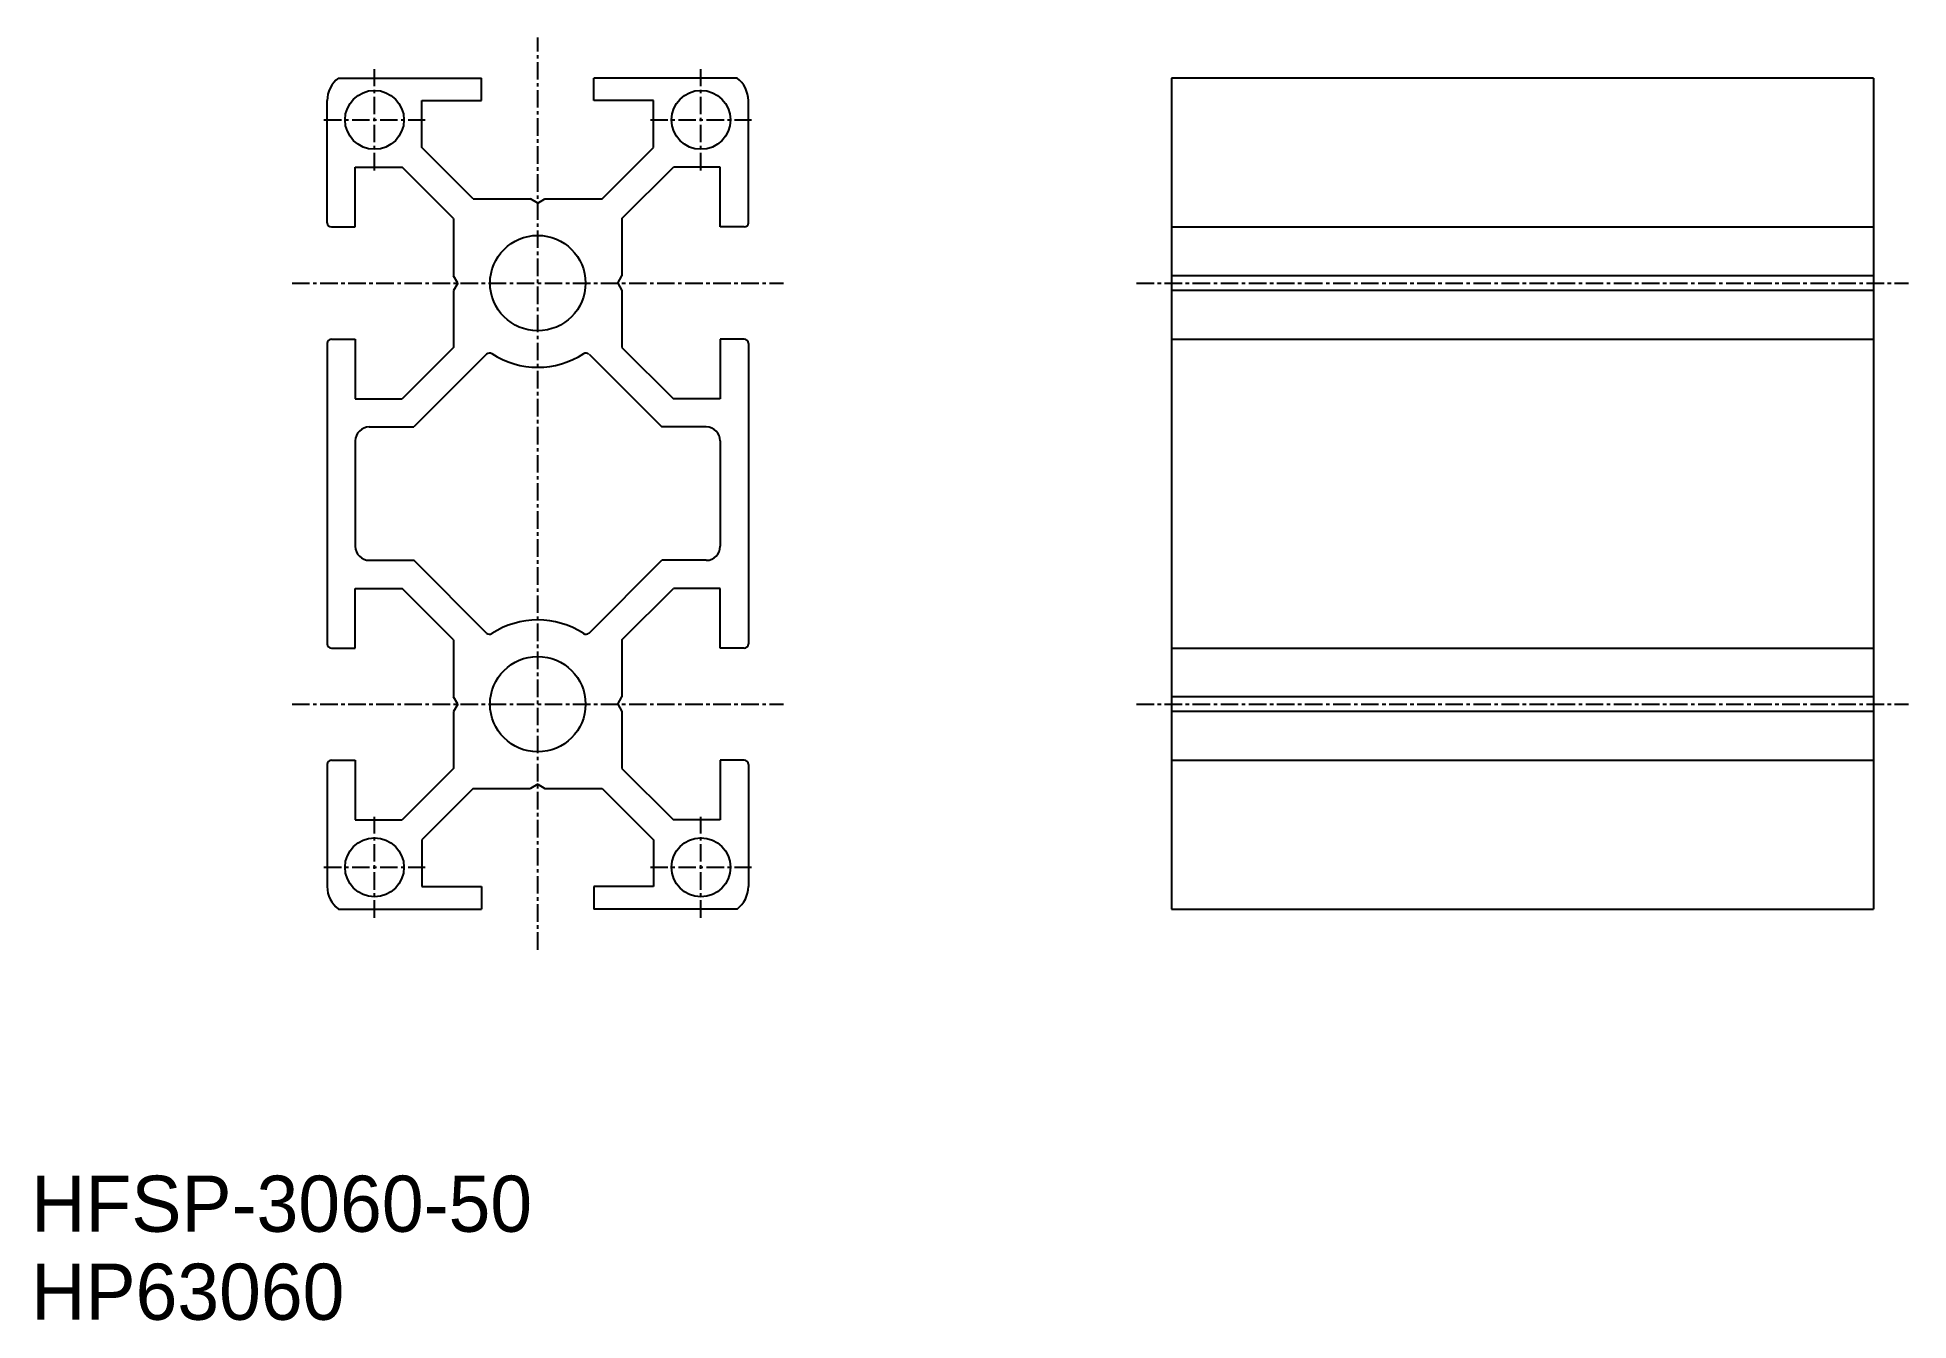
# Model space of a CAD drawing. Extents: x 0 to 134, y 0 to 91.
import ezdxf

# ---------------------------------------------------------------- set-up
doc = ezdxf.new("R2010")
doc.units = 0
doc.linetypes.add('CENTER', pattern=[2, 1.25, -0.25, 0.25, -0.25])
doc.layers.get('0').update_dxf_attribs({"linetype": 'CONTINUOUS'})
doc.layers.add('CENTER', color=1, linetype='CENTER')

msp = doc.modelspace()

# ---------------------------------------------------------------- linework, layer by layer
at = {"color": 7, "linetype": 'CONTINUOUS'}
for p, q in [((21.88, 88.46), (32.08, 88.46)), ((32.08, 86.86), (32.08, 88.46)), ((50.28, 88.46), (40.08, 88.46)), ((40.08, 86.86), (40.08, 88.46)), ((81.23, 88.46), (81.23, 29.26)), ((131.23, 88.46), (81.23, 88.46)), ((131.23, 88.46), (131.23, 29.26)), ((21.08, 78.16), (21.08, 86.86)), ((27.83, 83.53), (27.83, 86.86)), ((27.83, 86.86), (32.08, 86.86)), ((44.33, 86.86), (40.08, 86.86)), ((44.33, 83.53), (44.33, 86.86)), ((51.08, 78.16), (51.08, 86.86)), ((31.49, 79.86), (27.83, 83.53)), ((40.66, 79.86), (44.33, 83.53)), ((23.08, 82.11), (26.41, 82.11)), ((23.08, 77.86), (23.08, 82.11)), ((30.08, 78.45), (26.41, 82.11)), ((42.08, 78.45), (45.74, 82.11)), ((49.08, 82.11), (45.74, 82.11)), ((49.08, 77.86), (49.08, 82.11)), ((31.49, 79.86), (35.56, 79.86)), ((36.08, 79.56), (35.56, 79.86)), ((36.08, 79.56), (36.59, 79.86)), ((36.59, 79.86), (40.66, 79.86)), ((21.38, 77.86), (23.08, 77.86)), ((30.08, 78.45), (30.08, 74.38)), ((42.08, 78.45), (42.08, 74.38)), ((50.78, 77.86), (49.08, 77.86)), ((81.23, 77.86), (131.23, 77.86)), ((30.38, 73.86), (30.08, 74.38)), ((30.38, 73.86), (30.08, 73.34)), ((30.08, 73.34), (30.08, 69.28)), ((41.78, 73.86), (42.08, 74.38)), ((41.78, 73.86), (42.08, 73.34)), ((42.08, 73.34), (42.08, 69.28)), ((131.23, 74.38), (81.23, 74.38)), ((131.23, 73.34), (81.23, 73.34)), ((21.08, 69.56), (21.08, 48.16)), ((21.38, 69.86), (23.08, 69.86)), ((23.08, 69.86), (23.08, 65.61)), ((49.08, 69.86), (49.08, 65.61)), ((50.78, 69.86), (49.08, 69.86)), ((51.08, 69.56), (51.08, 48.16)), ((81.23, 69.86), (131.23, 69.86)), ((30.08, 69.28), (26.41, 65.61)), ((32.42, 68.8), (27.24, 63.61)), ((39.73, 68.8), (44.91, 63.61)), ((42.08, 69.28), (45.74, 65.61)), ((23.08, 65.61), (26.41, 65.61)), ((49.08, 65.61), (45.74, 65.61)), ((24.08, 63.61), (27.24, 63.61)), ((48.08, 63.61), (44.91, 63.61)), ((23.08, 62.61), (23.08, 55.11)), ((49.08, 62.61), (49.08, 55.11)), ((24.08, 54.11), (27.24, 54.11)), ((32.42, 48.93), (27.24, 54.11)), ((39.73, 48.93), (44.91, 54.11)), ((48.08, 54.11), (44.91, 54.11)), ((23.08, 52.11), (26.41, 52.11)), ((23.08, 47.86), (23.08, 52.11)), ((30.08, 48.45), (26.41, 52.11)), ((42.08, 48.45), (45.74, 52.11)), ((49.08, 52.11), (45.74, 52.11)), ((49.08, 47.86), (49.08, 52.11)), ((30.08, 48.45), (30.08, 44.38)), ((42.08, 48.45), (42.08, 44.38)), ((21.38, 47.86), (23.08, 47.86)), ((50.78, 47.86), (49.08, 47.86)), ((81.23, 47.86), (131.23, 47.86)), ((30.38, 43.86), (30.08, 44.38)), ((41.78, 43.86), (42.08, 44.38)), ((131.23, 44.38), (81.23, 44.38)), ((30.38, 43.86), (30.08, 43.34)), ((30.08, 43.34), (30.08, 39.28)), ((41.78, 43.86), (42.08, 43.34)), ((42.08, 43.34), (42.08, 39.28)), ((131.23, 43.34), (81.23, 43.34)), ((21.08, 39.56), (21.08, 30.86)), ((21.38, 39.86), (23.08, 39.86)), ((23.08, 39.86), (23.08, 35.61)), ((30.08, 39.28), (26.41, 35.61)), ((42.08, 39.28), (45.74, 35.61)), ((49.08, 39.86), (49.08, 35.61)), ((50.78, 39.86), (49.08, 39.86)), ((51.08, 39.56), (51.08, 30.86)), ((81.23, 39.86), (131.23, 39.86)), ((31.49, 37.86), (27.83, 34.2)), ((31.49, 37.86), (35.56, 37.86)), ((36.08, 38.16), (35.56, 37.86)), ((36.08, 38.16), (36.59, 37.86)), ((36.59, 37.86), (40.66, 37.86)), ((40.66, 37.86), (44.33, 34.2)), ((23.08, 35.61), (26.41, 35.61)), ((49.08, 35.61), (45.74, 35.61)), ((27.83, 34.2), (27.83, 30.86)), ((44.33, 34.2), (44.33, 30.86)), ((27.83, 30.86), (32.08, 30.86)), ((32.08, 30.86), (32.08, 29.26)), ((44.33, 30.86), (40.08, 30.86)), ((40.08, 30.86), (40.08, 29.26)), ((21.88, 29.26), (32.08, 29.26)), ((50.28, 29.26), (40.08, 29.26)), ((81.23, 29.26), (131.23, 29.26))]:
    msp.add_line(p, q, dxfattribs=at)
for centre, radius in [((24.45, 85.49), 2.1), ((47.7, 85.49), 2.1), ((36.08, 73.86), 3.4), ((36.08, 43.86), 3.4), ((24.45, 32.24), 2.1), ((47.7, 32.24), 2.1)]:
    msp.add_circle(centre, radius, dxfattribs=at)
for centre, radius, start, end in [((23.08, 86.86), 2, 126.8699, 180), ((49.08, 86.86), 2, 360, 53.1301), ((21.38, 78.16), 0.3, 180, 270), ((50.78, 78.16), 0.3, 270, 360), ((21.38, 69.56), 0.3, 90, 180), ((50.78, 69.56), 0.3, 360, 90), ((32.64, 68.58), 0.3, 56.9084, 135), ((36.08, 73.86), 6, 236.9084, 303.0916), ((39.51, 68.58), 0.3, 45, 123.0916), ((24.08, 62.61), 1, 90, 180), ((48.08, 62.61), 1, 0, 90), ((24.08, 55.11), 1, 180, 270), ((48.08, 55.11), 1, 270, 0), ((36.08, 43.86), 6, 56.9084, 123.0916), ((21.38, 48.16), 0.3, 180, 270), ((32.64, 49.14), 0.3, 225, 303.0916), ((39.51, 49.14), 0.3, 236.9084, 315), ((50.78, 48.16), 0.3, 270, 0), ((21.38, 39.56), 0.3, 90, 180), ((50.78, 39.56), 0.3, 0, 90), ((23.08, 30.86), 2, 180, 233.1301), ((49.08, 30.86), 2, 306.8699, 0)]:
    msp.add_arc(centre, radius, start, end, dxfattribs=at)
at = {"layer": 'CENTER', "color": 1, "linetype": 'CENTER'}
for p, q in [((36.08, 26.36), (36.08, 91.36)), ((24.45, 81.89), (24.45, 89.09)), ((47.7, 81.89), (47.7, 89.09)), ((20.85, 85.49), (28.05, 85.49)), ((44.1, 85.49), (51.3, 85.49)), ((18.58, 73.86), (53.58, 73.86)), ((78.73, 73.86), (133.73, 73.86)), ((18.58, 43.86), (53.58, 43.86)), ((78.73, 43.86), (133.73, 43.86)), ((24.45, 28.64), (24.45, 35.84)), ((47.7, 28.64), (47.7, 35.84)), ((20.85, 32.24), (28.05, 32.24)), ((44.1, 32.24), (51.3, 32.24))]:
    msp.add_line(p, q, dxfattribs=at)

# ---------------------------------------------------------------- texts
at = {"color": 7, "linetype": 'CONTINUOUS'}
for s, p in [('HFSP-3060-50', (0, 6.27)), ('HP63060', (0, 0))]:
    msp.add_text(s, height=4, dxfattribs=at).set_placement(p)

doc.saveas('drawing.dxf')
